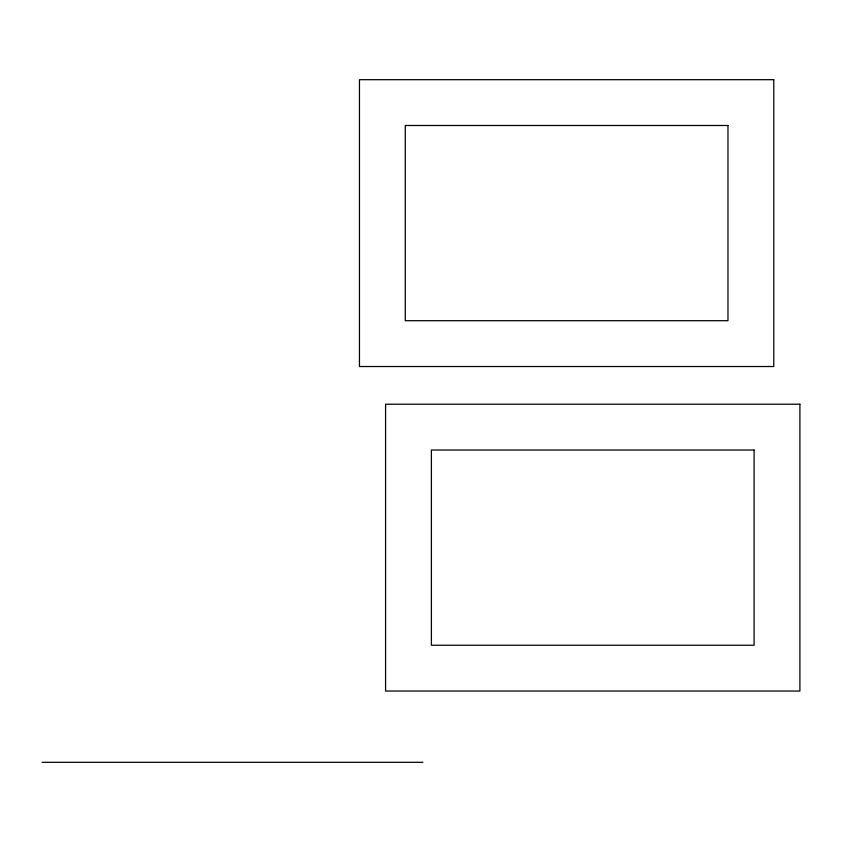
<?xml version="1.0" encoding="UTF-8"?>
<svg xmlns="http://www.w3.org/2000/svg" width="842" height="842" viewBox="0 0 842 842"><rect width="100%" height="100%" fill="white"/><g stroke="black" fill="none" stroke-linecap="round" stroke-linejoin="round"><path stroke-width="1.26" d="M42.1 762.315L422.894 762.315M773.777 79.685L359.46 79.685L359.46 366.523L773.777 366.523L773.777 79.685M727.972 125.49L405.276 125.49L405.276 320.707L727.972 320.707L727.972 125.49M799.9 404.213L385.583 404.213L385.583 691.05L799.9 691.05L799.9 404.213M754.085 450.017L431.388 450.017L431.388 645.235L754.085 645.235L754.085 450.017"/></g></svg>
